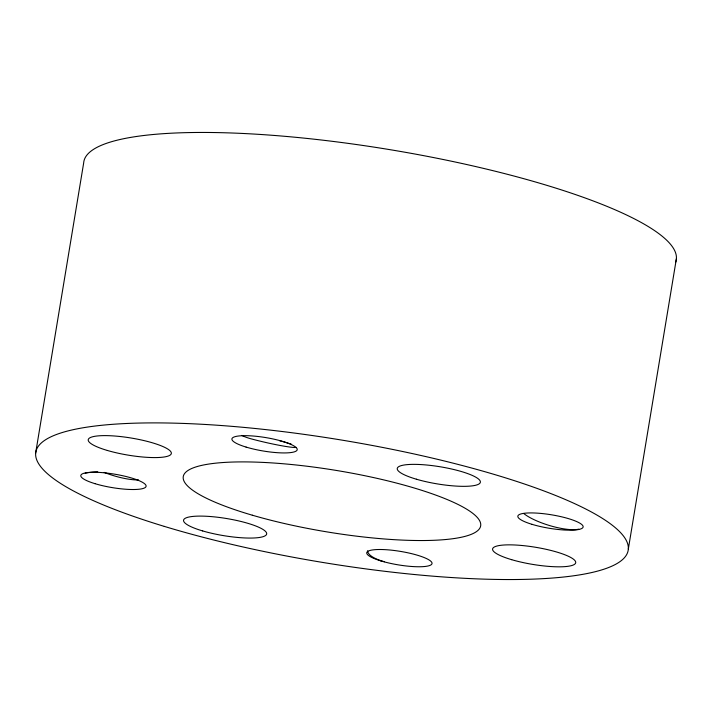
<?xml version="1.0" encoding="UTF-8"?>
<svg xmlns="http://www.w3.org/2000/svg" width="712" height="712" viewBox="0 0 712 712"><rect width="100%" height="100%" fill="white"/><g stroke="black" fill="none" stroke-linecap="round" stroke-linejoin="round"><path stroke-width="1.07" d="M35.6 453.357L83.678 162.923A300.25 61.917 9.4 0 1 393.772 150.303A300.25 61.917 9.4 0 1 675.537 262.443M628.322 549.077L676.4 258.643M384.435 561.732A32.725 10.805 5.6 0 1 367.623 550.768M138.591 479.941A32.725 8.686 17.1 0 1 104.219 472.403M85.182 473.231A32.725 4.673 1.9 0 1 97.766 471.771M296.415 447.439A32.725 2.545 13 0 1 251.113 438.841A32.725 10.805 5.6 0 1 241.751 435.424M279.487 440.675A32.725 2.545 13 0 1 291.43 444.261M578.74 529.167A32.725 8.686 17.1 0 1 551.257 526.043A32.725 8.686 17.1 0 1 523.792 513.557M252.324 515.203A150.73 31.079 9.4 0 0 480.627 526.052A150.73 31.079 9.4 0 0 262.933 462.399A150.73 31.079 9.4 0 0 252.324 515.203M164.276 526.382A300.25 61.917 9.4 0 0 627.459 552.877A300.25 61.917 9.4 0 0 204.148 424.397A300.25 61.917 9.4 0 0 164.276 526.382M416.369 479.203A42.124 8.686 9.4 0 0 480.342 482.336A42.124 8.686 9.4 0 0 419.706 464.509A42.124 8.686 9.4 0 0 416.369 479.203M511.706 559.694A42.124 8.686 9.4 0 0 575.679 562.818A42.124 8.686 9.4 0 0 515.043 545A42.124 8.686 9.4 0 0 511.706 559.694M202.68 530.938A42.124 8.686 9.4 0 0 266.644 534.071A42.124 8.686 9.4 0 0 206.017 516.245A42.124 8.686 9.4 0 0 202.68 530.938M107.343 450.456A42.124 8.686 9.4 0 0 171.307 453.58A42.124 8.686 9.4 0 0 110.68 435.762A42.124 8.686 9.4 0 0 107.343 450.456M94.963 483.662A33.09 6.826 9.4 0 0 146.013 486.581A33.09 6.826 9.4 0 0 99.351 472.421A33.09 6.826 9.4 0 0 94.963 483.662M380.893 560.905A33.09 6.826 9.4 0 0 431.944 563.824A33.09 6.826 9.4 0 0 385.281 549.664A33.09 6.826 9.4 0 0 380.893 560.905M531.998 524.326A33.09 6.826 9.4 0 0 583.048 527.245A33.09 6.826 9.4 0 0 536.394 513.085A33.09 6.826 9.4 0 0 531.998 524.326M246.067 447.074A33.09 6.826 9.4 0 0 297.118 450.002A33.09 6.826 9.4 0 0 250.464 435.833A33.09 6.826 9.4 0 0 246.067 447.074"/></g></svg>
